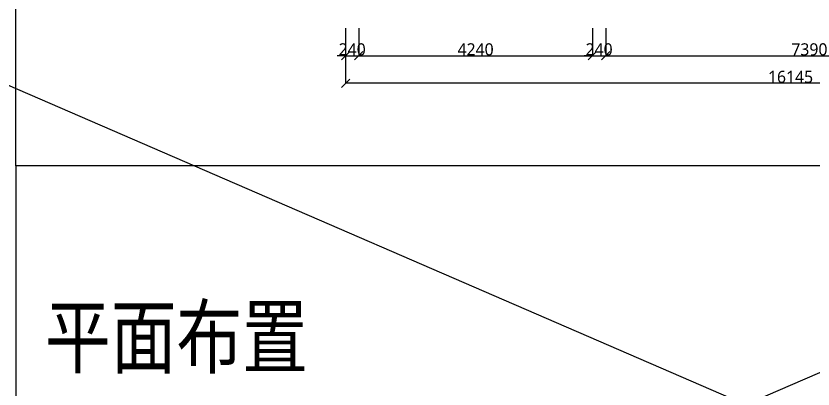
# Model space of a CAD drawing. Header units: millimetres. Extents: x -18923 to 87021, y -73077 to -1985.
# Drawn here: x 7563 to 22023, y -55599 to -48829 of the extents above; entities that cross this region are included whole.
import ezdxf

# ---------------------------------------------------------------- set-up
doc = ezdxf.new("R2010")
doc.units = ezdxf.units.MM
doc.header["$LTSCALE"] = 10
doc.layers.get('Defpoints').update_dxf_attribs({"color": 250})
for name, color, linetype in [('0文字-标注', 7, 'Continuous'), ('1', 7, 'Continuous'), ('1结构-楼梯-梯步', 49, 'Continuous')]:
    doc.layers.add(name, color=color, linetype=linetype)
doc.styles.add('5、6、7#楼参照$0$J-G5-03~34F房间名称$0$CTDI-ST', font='', dxfattribs={"width": 0.8})
doc.styles.add('dim_font', font='SIMPLEX.shx', dxfattribs={"width": 0.8})
doc.styles.add('图框－雅黑', font='')
doc.styles.get('5、6、7#楼参照$0$J-G5-03~34F房间名称$0$CTDI-ST').set_extended_font_data('SimSun')
doc.styles.get('图框－雅黑').set_extended_font_data('Microsoft YaHei')
doc.dimstyles.new('1-30', dxfattribs={"dimtxt": 150, "dimasz": 4, "dimexe": 1.5, "dimexo": 0, "dimgap": 0.6, "dimtad": 1, "dimdec": 0, "dimlfac": 30, "dimdsep": 46, "dimtxsty": 'dim_font', "dimblk": 'DOTSMALL', "dimcen": 4, "dimdle": 1.5, "dimclrd": 123, "dimclre": 123, "dimclrt": 256, "dimadec": 0, "dimazin": 0, "dimtfac": 1, "dimtdec": 0, "dimtix": 1, "dimtmove": 2, "dimatfit": 3, "dimldrblk": 'DOTSMALL', "dimfxl": 1.5, "dimarcsym": 0})

# ---------------------------------------------------------------- blocks, each defined once
blk = doc.blocks.new('_OBLIQUE')
at = {"color": 0, "linetype": 'ByBlock'}
blk.add_line((-0.5, -0.5), (0.5, 0.5), dxfattribs=at)
blk = doc.blocks.new('*D93')
at = {"layer": '0文字-标注', "color": 8, "lineweight": -2, "transparency": 16777216}
for p, q in [((13782, -49051), (13782, -49552)), ((18021, -49051), (18021, -49552)), ((13780, -49551), (18022, -49551))]:
    blk.add_line(p, q, dxfattribs=at)
at = {"layer": 'Defpoints', "color": 0, "transparency": 16777216}
for p in [(13782, -49051), (18021, -49051), (18021, -49551)]:
    blk.add_point(p, dxfattribs=at)
at = {"layer": '0文字-标注', "color": 8, "lineweight": -2, "transparency": 16777216, "xscale": 150, "yscale": 150, "zscale": 150, "rotation": 180}
blk.add_blockref('_OBLIQUE', (13782, -49551), dxfattribs=at)
at = {"layer": '0文字-标注', "color": 8, "lineweight": -2, "transparency": 16777216, "xscale": 150, "yscale": 150, "zscale": 150}
blk.add_blockref('_OBLIQUE', (18021, -49551), dxfattribs=at)
at = {"layer": '0文字-标注', "color": 255, "transparency": 16777216, "insert": (15901, -49437), "char_height": 220, "attachment_point": 5, "style": '图框－雅黑'}
blk.add_mtext('4240', dxfattribs=at)
blk = doc.blocks.new('_DotSmall')
at = {"color": 0, "linetype": 'ByBlock', "const_width": 0.5}
blk.add_lwpolyline([(-0.0625, 0, 1), (0.0625, 0, 1)], format="xyb", close=True, dxfattribs=at)
blk = doc.blocks.new('*D94')
at = {"layer": '0文字-标注', "color": 8, "lineweight": -2, "transparency": 16777216}
for p, q in [((18261, -49051), (18261, -49552)), ((25651, -49051), (25651, -49552)), ((18259, -49551), (25652, -49551))]:
    blk.add_line(p, q, dxfattribs=at)
at = {"layer": 'Defpoints', "color": 0, "transparency": 16777216}
for p in [(18261, -49051), (25651, -49051), (25651, -49551)]:
    blk.add_point(p, dxfattribs=at)
at = {"layer": '0文字-标注', "color": 8, "lineweight": -2, "transparency": 16777216, "xscale": 150, "yscale": 150, "zscale": 150, "rotation": 180}
blk.add_blockref('_OBLIQUE', (18261, -49551), dxfattribs=at)
at = {"layer": '0文字-标注', "color": 8, "lineweight": -2, "transparency": 16777216, "xscale": 150, "yscale": 150, "zscale": 150}
blk.add_blockref('_OBLIQUE', (25651, -49551), dxfattribs=at)
at = {"layer": '0文字-标注', "color": 255, "transparency": 16777216, "insert": (21956, -49437), "char_height": 220, "attachment_point": 5, "style": '图框－雅黑'}
blk.add_mtext('7390', dxfattribs=at)
blk = doc.blocks.new('*D96')
at = {"layer": '0文字-标注', "color": 8, "lineweight": -2, "transparency": 16777216}
for p, q in [((13542, -49051), (13542, -50052)), ((29686, -49051), (29686, -50052)), ((29687, -50051), (13540, -50051))]:
    blk.add_line(p, q, dxfattribs=at)
at = {"layer": 'Defpoints', "color": 0, "transparency": 16777216}
for p in [(13542, -49051), (29686, -49051), (13542, -50051)]:
    blk.add_point(p, dxfattribs=at)
at = {"layer": '0文字-标注', "color": 8, "lineweight": -2, "transparency": 16777216, "xscale": 150, "yscale": 150, "zscale": 150, "rotation": 180}
blk.add_blockref('_OBLIQUE', (13542, -50051), dxfattribs=at)
at = {"layer": '0文字-标注', "color": 8, "lineweight": -2, "transparency": 16777216, "xscale": 150, "yscale": 150, "zscale": 150}
blk.add_blockref('_OBLIQUE', (29686, -50051), dxfattribs=at)
at = {"layer": '0文字-标注', "color": 255, "transparency": 16777216, "insert": (21614, -49936), "char_height": 220, "attachment_point": 5, "style": '图框－雅黑'}
blk.add_mtext('16145', dxfattribs=at)
blk = doc.blocks.new('*D120')
at = {"layer": '0文字-标注', "color": 8, "lineweight": -2, "transparency": 16777216}
for p, q in [((13542, -49051), (13542, -49552)), ((13782, -49051), (13782, -49552)), ((13542, -49551), (13392, -49551)), ((13542, -49551), (13782, -49551)), ((13782, -49551), (13932, -49551))]:
    blk.add_line(p, q, dxfattribs=at)
at = {"layer": 'Defpoints', "color": 0, "transparency": 16777216}
for p in [(13542, -49051), (13782, -49051), (13782, -49551)]:
    blk.add_point(p, dxfattribs=at)
at = {"layer": '0文字-标注', "color": 8, "lineweight": -2, "transparency": 16777216, "xscale": 150, "yscale": 150, "zscale": 150}
blk.add_blockref('_OBLIQUE', (13542, -49551), dxfattribs=at)
at = {"layer": '0文字-标注', "color": 8, "lineweight": -2, "transparency": 16777216, "xscale": 150, "yscale": 150, "zscale": 150, "rotation": 180}
blk.add_blockref('_OBLIQUE', (13782, -49551), dxfattribs=at)
at = {"layer": '0文字-标注', "color": 255, "transparency": 16777216, "insert": (13662, -49437), "char_height": 220, "attachment_point": 5, "style": '图框－雅黑'}
blk.add_mtext('240', dxfattribs=at)
blk = doc.blocks.new('*D121')
at = {"layer": '0文字-标注', "color": 8, "lineweight": -2, "transparency": 16777216}
for p, q in [((18021, -49051), (18021, -49552)), ((18261, -49051), (18261, -49552)), ((18021, -49551), (17871, -49551)), ((18021, -49551), (18261, -49551)), ((18261, -49551), (18411, -49551))]:
    blk.add_line(p, q, dxfattribs=at)
at = {"layer": 'Defpoints', "color": 0, "transparency": 16777216}
for p in [(18021, -49051), (18261, -49051), (18261, -49551)]:
    blk.add_point(p, dxfattribs=at)
at = {"layer": '0文字-标注', "color": 8, "lineweight": -2, "transparency": 16777216, "xscale": 150, "yscale": 150, "zscale": 150}
blk.add_blockref('_OBLIQUE', (18021, -49551), dxfattribs=at)
at = {"layer": '0文字-标注', "color": 8, "lineweight": -2, "transparency": 16777216, "xscale": 150, "yscale": 150, "zscale": 150, "rotation": 180}
blk.add_blockref('_OBLIQUE', (18261, -49551), dxfattribs=at)
at = {"layer": '0文字-标注', "color": 255, "transparency": 16777216, "insert": (18141, -49437), "char_height": 220, "attachment_point": 5, "style": '图框－雅黑'}
blk.add_mtext('240', dxfattribs=at)

msp = doc.modelspace()

# ---------------------------------------------------------------- linework, layer by layer
at = {"layer": '1结构-楼梯-梯步'}
for p, q in [((60534.7, -38680.5), (-18923.3, -73076.9)), ((-18923.3, -38680.5), (60534.7, -73076.9))]:
    msp.add_line(p, q, dxfattribs=at)
at = {"layer": 'Defpoints', "color": 1}
for points in [[(7562.7, -38680.5), (34048.7, -38680.5), (34048.7, -51551.2), (7562.7, -51551.2)], [(34048.7, -51551.2), (7562.7, -51551.2), (7562.7, -55878.7), (34048.7, -55878.7)]]:
    msp.add_lwpolyline(points, close=True, dxfattribs=at)

# ---------------------------------------------------------------- texts
at = {"layer": '1', "style": '5、6、7#楼参照$0$J-G5-03~34F房间名称$0$CTDI-ST', "width": 0.8}
msp.add_text('平面布置', height=1092, dxfattribs=at).set_placement((8091.3, -55198.1))

# ---------------------------------------------------------------- dimensions: what is measured, and where the dimension line sits
at = {"layer": '0文字-标注'}
for base, p1, p2, picture, middle in [((13781.7, -49551.2), (13541.7, -49051.2), (13781.7, -49051.2), '*D120', (13661.7, -49436.9)), ((13541.7, -50051.2), (29685.7, -49051.2), (13541.7, -49051.2), '*D96', (21613.7, -49936.3)), ((18020.7, -49551.2), (13781.7, -49051.2), (18020.7, -49051.2), '*D93', (15901.2, -49436.9)), ((18260.7, -49551.2), (18020.7, -49051.2), (18260.7, -49051.2), '*D121', (18140.7, -49436.9)), ((25650.7, -49551.2), (18260.7, -49051.2), (25650.7, -49051.2), '*D94', (21955.7, -49436.9))]:
    dim = msp.add_linear_dim(base=base, p1=p1, p2=p2, dimstyle='1-30', override={"dimtxt": 220, "dimasz": 150, "dimexe": 1, "dimlfac": 1, "dimrnd": 5, "dimtxsty": '图框－雅黑', "dimblk1": 'OBLIQUE', "dimblk2": 'OBLIQUE', "dimsah": 1, "dimclrd": 8, "dimclre": 8, "dimclrt": 255}, dxfattribs=at)
    dim.commit()
    dim.dimension.update_dxf_attribs({"geometry": picture, "text_midpoint": middle})

doc.saveas('drawing.dxf')
